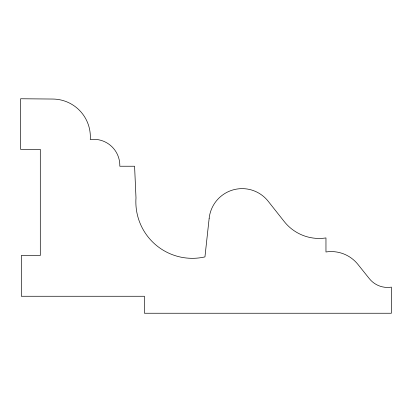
<?xml version="1.0" encoding="UTF-8"?>
<svg xmlns="http://www.w3.org/2000/svg" width="412" height="412" viewBox="0 0 412 412"><rect width="100%" height="100%" fill="white"/><g stroke="black" fill="none" stroke-linecap="round" stroke-linejoin="round"><path stroke-width="0.62" d="M209.167 218.247L204.944 256.903A56.501 56.501 0 0 1 135.991 197.863L134.585 166.232L119.81 166.232A26.141 26.141 0 0 0 90.259 139.524A37.847 37.847 0 0 0 52.839 99.045L20.6 98.756L20.6 149.365L40.299 149.365L40.299 255.497L21.306 255.497L21.306 296.264L144.437 296.264L144.437 313.244L391.4 313.244L391.4 287.128A23.366 23.366 0 0 1 369.348 278.667L357.935 264.406A34.191 34.191 0 0 0 325.964 251.984L325.964 237.925A44.563 44.563 0 0 1 284.203 221.517L268.171 201.236A33.171 33.171 0 0 0 209.167 218.247"/></g></svg>
